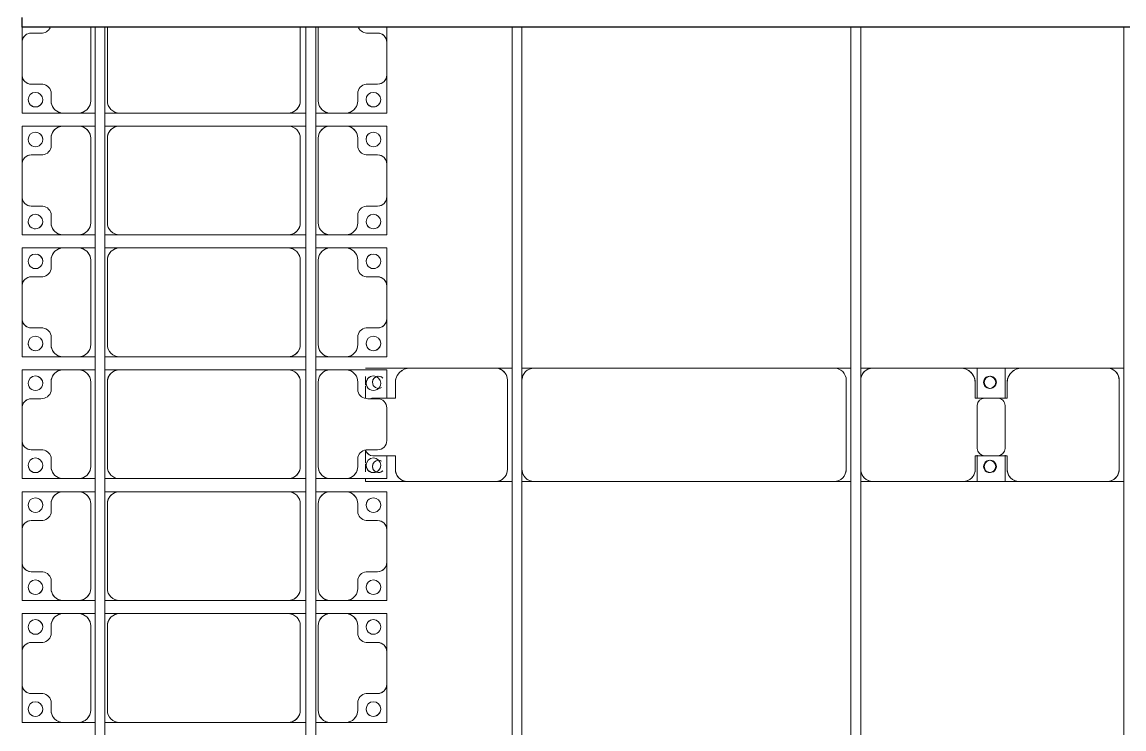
# Model space of a CAD drawing. Header units: millimetres. Extents: x -248177 to 167033, y 156986 to 268923.
# Drawn here: x -241154 to -236632, y 187500 to 190400 of the extents above; entities that cross this region are included whole.
import ezdxf

# ---------------------------------------------------------------- set-up
doc = ezdxf.new("R2010")
doc.units = ezdxf.units.MM
for name, color, linetype, lineweight in [('A-DETL-MBND', 5, 'Continuous', 9), ('A-GENM', 13, 'Continuous', 9), ('S-BEAM', 12, 'Continuous', 9)]:
    doc.layers.add(name, color=color, linetype=linetype, lineweight=lineweight)

# ---------------------------------------------------------------- blocks, each defined once
blk = doc.blocks.new('Dai phaodi lai - DẢI PHAO ĐI LẠI-17681-BỐ TRÍ KHUNG KẾT CẤU BÈ PIN 02')
at = {"layer": 'A-GENM', "color": 7}
for p, q in [((44371.2, 748.4), (44433.1, 748.4)), ((44433.1, 748.4), (44371.2, 748.4)), ((44566.9, 748.4), (44433.1, 748.4)), ((44566.9, 748.4), (44723.2, 748.4)), ((44723.2, 748.4), (44566.9, 748.4)), ((44723.2, 748.4), (44723.2, 579.3)), ((44723.2, 579.3), (44723.2, 748.4)), ((44776.8, 748.4), (44933.1, 748.4)), ((44776.8, 579.3), (44776.8, 748.4)), ((44776.8, 748.4), (44776.8, 579.3)), ((44933.1, 748.4), (44776.8, 748.4)), ((45066.9, 748.4), (44933.1, 748.4)), ((45066.9, 748.4), (45223.2, 748.4)), ((45223.2, 748.4), (45066.9, 748.4)), ((45223.2, 748.4), (45223.2, 579.3)), ((45223.2, 579.3), (45223.2, 748.4)), ((45276.8, 748.4), (45433.1, 748.4)), ((45276.8, 579.3), (45276.8, 748.4)), ((45276.8, 748.4), (45276.8, 579.3)), ((45433.1, 748.4), (45276.8, 748.4)), ((45566.9, 748.4), (45433.1, 748.4)), ((45566.9, 748.4), (45723.2, 748.4)), ((45723.2, 748.4), (45566.9, 748.4)), ((45723.2, 748.4), (45723.2, 579.3)), ((45723.2, 579.3), (45723.2, 748.4)), ((45776.8, 748.4), (45892.9, 748.4)), ((45776.8, 579.3), (45776.8, 748.4)), ((45776.8, 748.4), (45776.8, 579.3)), ((45892.9, 748.4), (45776.8, 748.4)), ((46066.9, 748.4), (45933.1, 748.4)), ((46129.4, 748.4), (46223.2, 748.4)), ((46223.2, 748.4), (46129.4, 748.4)), ((46223.2, 748.4), (46223.2, 579.3)), ((46223.2, 579.3), (46223.2, 748.4)), ((46276.8, 748.4), (46433.1, 748.4)), ((46276.8, 579.3), (46276.8, 748.4)), ((46276.8, 748.4), (46276.8, 579.3)), ((46433.1, 748.4), (46276.8, 748.4)), ((46566.9, 748.4), (46433.1, 748.4)), ((46566.9, 748.4), (46723.2, 748.4)), ((46723.2, 748.4), (46566.9, 748.4)), ((46723.2, 748.4), (46723.2, 579.3)), ((46723.2, 579.3), (46723.2, 748.4)), ((46776.8, 748.4), (46933.1, 748.4)), ((46776.8, 579.3), (46776.8, 748.4)), ((46776.8, 748.4), (46776.8, 579.3)), ((46933.1, 748.4), (46776.8, 748.4)), ((47066.9, 748.4), (46933.1, 748.4)), ((47066.9, 748.4), (47223.2, 748.4)), ((47223.2, 748.4), (47066.9, 748.4)), ((47223.2, 748.4), (47223.2, 579.3)), ((47223.2, 579.3), (47223.2, 748.4)), ((44395.1, 710.4), (44395.1, 670.7)), ((44604.9, 670.7), (44604.9, 710.4)), ((44895.1, 710.4), (44895.1, 670.7)), ((45104.9, 670.7), (45104.9, 710.4)), ((45395.1, 710.4), (45395.1, 670.7)), ((45604.9, 670.7), (45604.9, 710.4)), ((45895.1, 710.4), (45895.1, 670.7)), ((46104.9, 670.7), (46104.9, 710.4)), ((46395.1, 710.4), (46395.1, 670.7)), ((46604.9, 670.7), (46604.9, 710.4)), ((46895.1, 710.4), (46895.1, 670.7)), ((47104.9, 670.7), (47104.9, 710.4)), ((44673.2, 629.3), (44635.7, 629.3)), ((44864.3, 629.3), (44826.8, 629.3)), ((45173.2, 629.3), (45135.7, 629.3)), ((45364.3, 629.3), (45326.8, 629.3)), ((45673.2, 629.3), (45635.7, 629.3)), ((45864.3, 629.3), (45826.8, 629.3)), ((46173.2, 629.3), (46135.7, 629.3)), ((46364.3, 629.3), (46326.8, 629.3)), ((46673.2, 629.3), (46635.7, 629.3)), ((46864.3, 629.3), (46826.8, 629.3)), ((47173.2, 629.3), (47135.7, 629.3)), ((44723.2, 516.7), (44723.2, 579.3)), ((44776.8, 579.3), (44776.8, 516.7)), ((45223.2, 516.7), (45223.2, 579.3)), ((45276.8, 579.3), (45276.8, 516.7)), ((45723.2, 516.7), (45723.2, 579.3)), ((45776.8, 579.3), (45776.8, 516.7)), ((46223.2, 516.7), (46223.2, 579.3)), ((46276.8, 579.3), (46276.8, 516.7)), ((46723.2, 516.7), (46723.2, 579.3)), ((46776.8, 579.3), (46776.8, 516.7)), ((47223.2, 516.7), (47223.2, 579.3)), ((44723.2, 516.7), (44723.2, 456.7)), ((44723.2, 516.7), (44723.2, 456.7)), ((44776.8, 456.7), (44776.8, 516.7)), ((44776.8, 456.7), (44776.8, 516.7)), ((45223.2, 516.7), (45223.2, 456.7)), ((45223.2, 516.7), (45223.2, 456.7)), ((45276.8, 456.7), (45276.8, 516.7)), ((45276.8, 456.7), (45276.8, 516.7)), ((45723.2, 516.7), (45723.2, 456.7)), ((45723.2, 516.7), (45723.2, 456.7)), ((45776.8, 456.7), (45776.8, 516.7)), ((45776.8, 456.7), (45776.8, 516.7)), ((46223.2, 516.7), (46223.2, 456.7)), ((46223.2, 516.7), (46223.2, 456.7)), ((46276.8, 456.7), (46276.8, 516.7)), ((46276.8, 456.7), (46276.8, 516.7)), ((46723.2, 516.7), (46723.2, 456.7)), ((46723.2, 516.7), (46723.2, 456.7)), ((46776.8, 456.7), (46776.8, 516.7)), ((46776.8, 456.7), (46776.8, 516.7)), ((47223.2, 516.7), (47223.2, 456.7)), ((47223.2, 516.7), (47223.2, 456.7)), ((44371.2, 466.7), (44673.2, 466.7)), ((44826.8, 466.7), (45173.2, 466.7)), ((45326.8, 466.7), (45673.2, 466.7)), ((45826.8, 466.7), (46173.2, 466.7)), ((46326.8, 466.7), (46673.2, 466.7)), ((46826.8, 466.7), (47173.2, 466.7)), ((44723.2, 416.7), (44723.2, 343.3)), ((44723.2, 416.7), (44723.2, 343.3)), ((44776.8, 343.3), (44776.8, 416.7)), ((44776.8, 343.3), (44776.8, 416.7)), ((45223.2, 416.7), (45223.2, 343.3)), ((45223.2, 416.7), (45223.2, 343.3)), ((45276.8, 343.3), (45276.8, 416.7)), ((45276.8, 343.3), (45276.8, 416.7)), ((45723.2, 416.7), (45723.2, 343.3)), ((45723.2, 416.7), (45723.2, 343.3)), ((45776.8, 343.3), (45776.8, 416.7)), ((45776.8, 343.3), (45776.8, 416.7)), ((46223.2, 416.7), (46223.2, 343.3)), ((46223.2, 416.7), (46223.2, 343.3)), ((46276.8, 343.3), (46276.8, 416.7)), ((46276.8, 343.3), (46276.8, 416.7)), ((46723.2, 416.7), (46723.2, 343.3)), ((46723.2, 416.7), (46723.2, 343.3)), ((46776.8, 343.3), (46776.8, 416.7)), ((46776.8, 343.3), (46776.8, 416.7)), ((47223.2, 416.7), (47223.2, 343.3)), ((47223.2, 416.7), (47223.2, 343.3)), ((44673.2, 393.3), (44371.2, 393.3)), ((45173.2, 393.3), (44826.8, 393.3)), ((45673.2, 393.3), (45326.8, 393.3)), ((46173.2, 393.3), (45826.8, 393.3)), ((46673.2, 393.3), (46326.8, 393.3)), ((47173.2, 393.3), (46826.8, 393.3)), ((44723.2, -348.3), (44723.2, 343.3)), ((44776.8, 343.3), (44776.8, -348.3)), ((45223.2, -348.3), (45223.2, 343.3)), ((45276.8, 343.3), (45276.8, -348.3)), ((45723.2, -348.3), (45723.2, 343.3)), ((45776.8, 343.3), (45776.8, -348.3)), ((46223.2, -348.3), (46223.2, 343.3)), ((46276.8, 343.3), (46276.8, -348.3)), ((46723.2, -348.3), (46723.2, 343.3)), ((46776.8, 343.3), (46776.8, -348.3)), ((47223.2, -348.3), (47223.2, 343.3)), ((44723.2, -348.3), (44723.2, -408.3)), ((44723.2, -348.3), (44723.2, -408.3)), ((44776.8, -408.3), (44776.8, -348.3)), ((44776.8, -408.3), (44776.8, -348.3)), ((45223.2, -348.3), (45223.2, -408.3)), ((45223.2, -348.3), (45223.2, -408.3)), ((45276.8, -408.3), (45276.8, -348.3)), ((45276.8, -408.3), (45276.8, -348.3)), ((45723.2, -348.3), (45723.2, -408.3)), ((45723.2, -348.3), (45723.2, -408.3)), ((45776.8, -408.3), (45776.8, -348.3)), ((45776.8, -408.3), (45776.8, -348.3)), ((46223.2, -348.3), (46223.2, -408.3)), ((46223.2, -348.3), (46223.2, -408.3)), ((46276.8, -408.3), (46276.8, -348.3)), ((46276.8, -408.3), (46276.8, -348.3)), ((46723.2, -348.3), (46723.2, -408.3)), ((46723.2, -348.3), (46723.2, -408.3)), ((46776.8, -408.3), (46776.8, -348.3)), ((46776.8, -408.3), (46776.8, -348.3)), ((47223.2, -348.3), (47223.2, -408.3)), ((47223.2, -348.3), (47223.2, -408.3)), ((44371.2, -398.3), (44673.2, -398.3)), ((44826.8, -398.3), (45173.2, -398.3)), ((45326.8, -398.3), (45673.2, -398.3)), ((45826.8, -398.3), (46173.2, -398.3)), ((46326.8, -398.3), (46673.2, -398.3)), ((46826.8, -398.3), (47173.2, -398.3)), ((44723.2, -448.3), (44723.2, -516.7)), ((44723.2, -448.3), (44723.2, -516.7)), ((44776.8, -516.7), (44776.8, -448.3)), ((44776.8, -516.7), (44776.8, -448.3)), ((45223.2, -448.3), (45223.2, -516.7)), ((45223.2, -448.3), (45223.2, -516.7)), ((45276.8, -516.7), (45276.8, -448.3)), ((45276.8, -516.7), (45276.8, -448.3)), ((45723.2, -448.3), (45723.2, -516.7)), ((45723.2, -448.3), (45723.2, -516.7)), ((45776.8, -516.7), (45776.8, -448.3)), ((45776.8, -516.7), (45776.8, -448.3)), ((46223.2, -448.3), (46223.2, -516.7)), ((46223.2, -448.3), (46223.2, -516.7)), ((46276.8, -516.7), (46276.8, -448.3)), ((46276.8, -516.7), (46276.8, -448.3)), ((46723.2, -448.3), (46723.2, -516.7)), ((46723.2, -448.3), (46723.2, -516.7)), ((46776.8, -516.7), (46776.8, -448.3)), ((46776.8, -516.7), (46776.8, -448.3)), ((47223.2, -448.3), (47223.2, -516.7)), ((47223.2, -448.3), (47223.2, -516.7)), ((44673.2, -466.7), (44371.2, -466.7)), ((45173.2, -466.7), (44826.8, -466.7)), ((45673.2, -466.7), (45326.8, -466.7)), ((46173.2, -466.7), (45826.8, -466.7)), ((46673.2, -466.7), (46326.8, -466.7)), ((47173.2, -466.7), (46826.8, -466.7)), ((44723.2, -579.3), (44723.2, -516.7)), ((44776.8, -516.7), (44776.8, -579.3)), ((45223.2, -579.3), (45223.2, -516.7)), ((45276.8, -516.7), (45276.8, -579.3)), ((45723.2, -579.3), (45723.2, -516.7)), ((45776.8, -516.7), (45776.8, -579.3)), ((46223.2, -579.3), (46223.2, -516.7)), ((46276.8, -516.7), (46276.8, -579.3)), ((46723.2, -579.3), (46723.2, -516.7)), ((46776.8, -516.7), (46776.8, -579.3)), ((47223.2, -579.3), (47223.2, -516.7)), ((44723.2, -579.3), (44723.2, -748.4)), ((44723.2, -748.4), (44723.2, -579.3)), ((44776.8, -748.4), (44776.8, -579.3)), ((44776.8, -579.3), (44776.8, -748.4)), ((45223.2, -579.3), (45223.2, -748.4)), ((45223.2, -748.4), (45223.2, -579.3)), ((45276.8, -748.4), (45276.8, -579.3)), ((45276.8, -579.3), (45276.8, -748.4)), ((45723.2, -579.3), (45723.2, -748.4)), ((45723.2, -748.4), (45723.2, -579.3)), ((45776.8, -748.4), (45776.8, -579.3)), ((45776.8, -579.3), (45776.8, -748.4)), ((46223.2, -579.3), (46223.2, -748.4)), ((46223.2, -748.4), (46223.2, -579.3)), ((46276.8, -748.4), (46276.8, -579.3)), ((46276.8, -579.3), (46276.8, -748.4)), ((46723.2, -579.3), (46723.2, -748.4)), ((46723.2, -748.4), (46723.2, -579.3)), ((46776.8, -748.4), (46776.8, -579.3)), ((46776.8, -579.3), (46776.8, -748.4)), ((47223.2, -579.3), (47223.2, -748.4)), ((47223.2, -748.4), (47223.2, -579.3)), ((44635.7, -629.3), (44673.2, -629.3)), ((44826.8, -629.3), (44864.3, -629.3)), ((45135.7, -629.3), (45173.2, -629.3)), ((45326.8, -629.3), (45364.3, -629.3)), ((45635.7, -629.3), (45673.2, -629.3)), ((45826.8, -629.3), (45864.3, -629.3)), ((46135.7, -629.3), (46173.2, -629.3)), ((46326.8, -629.3), (46364.3, -629.3)), ((46635.7, -629.3), (46673.2, -629.3)), ((46826.8, -629.3), (46864.3, -629.3)), ((47135.7, -629.3), (47173.2, -629.3)), ((44395.1, -670.7), (44395.1, -710.4)), ((44604.9, -710.4), (44604.9, -670.7)), ((44895.1, -670.7), (44895.1, -710.4)), ((45104.9, -710.4), (45104.9, -670.7)), ((45395.1, -670.7), (45395.1, -710.4)), ((45604.9, -710.4), (45604.9, -670.7)), ((45895.1, -670.7), (45895.1, -710.4)), ((46104.9, -710.4), (46104.9, -670.7)), ((46395.1, -670.7), (46395.1, -710.4)), ((46604.9, -710.4), (46604.9, -670.7)), ((46895.1, -670.7), (46895.1, -710.4)), ((47104.9, -710.4), (47104.9, -670.7)), ((44433.1, -748.4), (44371.2, -748.4)), ((44371.2, -748.4), (44433.1, -748.4)), ((44433.1, -748.4), (44566.9, -748.4)), ((44723.2, -748.4), (44566.9, -748.4)), ((44566.9, -748.4), (44723.2, -748.4)), ((44933.1, -748.4), (44776.8, -748.4)), ((44776.8, -748.4), (44933.1, -748.4)), ((44933.1, -748.4), (45066.9, -748.4)), ((45223.2, -748.4), (45066.9, -748.4)), ((45066.9, -748.4), (45223.2, -748.4)), ((45433.1, -748.4), (45276.8, -748.4)), ((45276.8, -748.4), (45433.1, -748.4)), ((45433.1, -748.4), (45566.9, -748.4)), ((45723.2, -748.4), (45566.9, -748.4)), ((45566.9, -748.4), (45723.2, -748.4)), ((45933.1, -748.4), (45776.8, -748.4)), ((45776.8, -748.4), (45933.1, -748.4)), ((45933.1, -748.4), (46066.9, -748.4)), ((46223.2, -748.4), (46066.9, -748.4)), ((46066.9, -748.4), (46223.2, -748.4)), ((46433.1, -748.4), (46276.8, -748.4)), ((46276.8, -748.4), (46433.1, -748.4)), ((46433.1, -748.4), (46566.9, -748.4)), ((46723.2, -748.4), (46566.9, -748.4)), ((46566.9, -748.4), (46723.2, -748.4)), ((46933.1, -748.4), (46776.8, -748.4)), ((46776.8, -748.4), (46933.1, -748.4)), ((46933.1, -748.4), (47066.9, -748.4)), ((47223.2, -748.4), (47066.9, -748.4)), ((47066.9, -748.4), (47223.2, -748.4))]:
    blk.add_line(p, q, dxfattribs=at)
for centre, radius, start, end in [((44433.1, 710.4), 38, 90, 180), ((44433.1, 710.4), 38, 90, 180), ((44433.1, 710.4), 38, 120, 180), ((44433.1, 710.4), 38, 120, 180), ((44433.1, 710.4), 38, 90, 105), ((44433.1, 710.4), 38, 90, 105), ((44566.9, 710.4), 38, 0, 90), ((44566.9, 710.4), 38, 75, 90), ((44566.9, 710.4), 38, 0, 90), ((44566.9, 710.4), 38, 75, 90), ((44566.9, 710.4), 38, 0, 60), ((44566.9, 710.4), 38, 0, 60), ((44933.1, 710.4), 38, 90, 180), ((44933.1, 710.4), 38, 90, 180), ((44933.1, 710.4), 38, 120, 180), ((44933.1, 710.4), 38, 120, 180), ((44933.1, 710.4), 38, 90, 105), ((44933.1, 710.4), 38, 90, 105), ((45066.9, 710.4), 38, 360, 90), ((45066.9, 710.4), 38, 75, 90), ((45066.9, 710.4), 38, 360, 90), ((45066.9, 710.4), 38, 75, 90), ((45066.9, 710.4), 38, 360, 60), ((45066.9, 710.4), 38, 360, 60), ((45433.1, 710.4), 38, 90, 180), ((45433.1, 710.4), 38, 90, 180), ((45433.1, 710.4), 38, 120, 180), ((45433.1, 710.4), 38, 120, 180), ((45433.1, 710.4), 38, 90, 105), ((45433.1, 710.4), 38, 90, 105), ((45566.9, 710.4), 38, 0, 90), ((45566.9, 710.4), 38, 75, 90), ((45566.9, 710.4), 38, 0, 90), ((45566.9, 710.4), 38, 75, 90), ((45566.9, 710.4), 38, 0, 60), ((45566.9, 710.4), 38, 0, 60), ((45933.1, 710.4), 38, 90, 180), ((46066.9, 710.4), 38, 0, 90), ((46433.1, 710.4), 38, 90, 180), ((46433.1, 710.4), 38, 90, 180), ((46433.1, 710.4), 38, 120, 180), ((46433.1, 710.4), 38, 120, 180), ((46433.1, 710.4), 38, 90, 105), ((46433.1, 710.4), 38, 90, 105), ((46566.9, 710.4), 38, 0, 90), ((46566.9, 710.4), 38, 75, 90), ((46566.9, 710.4), 38, 0, 90), ((46566.9, 710.4), 38, 75, 90), ((46566.9, 710.4), 38, 0, 60), ((46566.9, 710.4), 38, 0, 60), ((46933.1, 710.4), 38, 90, 180), ((46933.1, 710.4), 38, 90, 180), ((46933.1, 710.4), 38, 120, 180), ((46933.1, 710.4), 38, 120, 180), ((46933.1, 710.4), 38, 90, 105), ((46933.1, 710.4), 38, 90, 105), ((47066.9, 710.4), 38, 0, 90), ((47066.9, 710.4), 38, 75, 90), ((47066.9, 710.4), 38, 0, 90), ((47066.9, 710.4), 38, 75, 90), ((47066.9, 710.4), 38, 0, 60), ((47066.9, 710.4), 38, 0, 60), ((44668.4, 693.3), 30, 90, 270), ((44668.4, 693.3), 30, 90, 270), ((44668.4, 693.3), 30, 270, 90), ((44668.4, 693.3), 30, 0, 90), ((44668.4, 693.3), 30, 270, 345), ((44831.6, 693.3), 30, 90, 270), ((44831.6, 693.3), 30, 90, 180), ((44831.6, 693.3), 30, 195, 270), ((44831.6, 693.3), 30, 270, 90), ((44831.6, 693.3), 30, 270, 90), ((45168.4, 693.3), 30, 90, 270), ((45168.4, 693.3), 30, 90, 270), ((45168.4, 693.3), 30, 270, 90), ((45168.4, 693.3), 30, 0, 90), ((45168.4, 693.3), 30, 270, 345), ((45331.6, 693.3), 30, 90, 270), ((45331.6, 693.3), 30, 90, 180), ((45331.6, 693.3), 30, 195, 270), ((45331.6, 693.3), 30, 270, 90), ((45331.6, 693.3), 30, 270, 90), ((45668.4, 693.3), 30, 90, 270), ((45668.4, 693.3), 30, 90, 270), ((45668.4, 693.3), 30, 270, 90), ((45668.4, 693.3), 30, 0, 90), ((45668.4, 693.3), 30, 270, 345), ((45831.6, 693.3), 30, 90, 270), ((45831.6, 693.3), 30, 90, 180), ((45831.6, 693.3), 30, 195, 270), ((45831.6, 693.3), 30, 270, 90), ((45831.6, 693.3), 30, 270, 90), ((46168.4, 693.3), 30, 90, 270), ((46168.4, 693.3), 30, 90, 270), ((46168.4, 693.3), 30, 270, 90), ((46168.4, 693.3), 30, 0, 90), ((46168.4, 693.3), 30, 270, 345), ((46331.6, 693.3), 30, 90, 270), ((46331.6, 693.3), 30, 90, 180), ((46331.6, 693.3), 30, 195, 270), ((46331.6, 693.3), 30, 270, 90), ((46331.6, 693.3), 30, 270, 90), ((46668.4, 693.3), 30, 90, 270), ((46668.4, 693.3), 30, 90, 270), ((46668.4, 693.3), 30, 270, 90), ((46668.4, 693.3), 30, 0, 90), ((46668.4, 693.3), 30, 270, 345), ((46831.6, 693.3), 30, 90, 270), ((46831.6, 693.3), 30, 90, 180), ((46831.6, 693.3), 30, 195, 270), ((46831.6, 693.3), 30, 270, 90), ((46831.6, 693.3), 30, 270, 90), ((47168.4, 693.3), 30, 90, 270), ((47168.4, 693.3), 30, 90, 270), ((47168.4, 693.3), 30, 270, 90), ((47168.4, 693.3), 30, 0, 90), ((47168.4, 693.3), 30, 270, 345), ((44355.2, 668.2), 40, 296.5751, 3.5081), ((44644.8, 668.2), 40, 176.4919, 256.8115), ((44855.2, 668.2), 40, 283.1885, 3.5081), ((45144.8, 668.2), 40, 176.4919, 256.8115), ((45355.2, 668.2), 40, 283.1885, 3.5081), ((45644.8, 668.2), 40, 176.4919, 256.8115), ((45855.2, 668.2), 40, 283.1885, 3.5081), ((46144.8, 668.2), 40, 176.4919, 256.8115), ((46355.2, 668.2), 40, 283.1885, 3.5081), ((46644.8, 668.2), 40, 176.4919, 256.8115), ((46855.2, 668.2), 40, 283.1885, 3.5081), ((47144.8, 668.2), 40, 176.4919, 256.8115), ((44673.2, 579.3), 50, 0, 90), ((44673.2, 579.3), 50, 15, 90), ((44826.8, 579.3), 50, 90, 180), ((44826.8, 579.3), 50, 90, 165), ((45173.2, 579.3), 50, 0, 90), ((45173.2, 579.3), 50, 15, 90), ((45326.8, 579.3), 50, 90, 180), ((45326.8, 579.3), 50, 90, 165), ((45673.2, 579.3), 50, 0, 90), ((45673.2, 579.3), 50, 15, 90), ((45826.8, 579.3), 50, 90, 180), ((45826.8, 579.3), 50, 90, 165), ((46173.2, 579.3), 50, 0, 90), ((46173.2, 579.3), 50, 15, 90), ((46326.8, 579.3), 50, 90, 180), ((46326.8, 579.3), 50, 90, 165), ((46673.2, 579.3), 50, 0, 90), ((46673.2, 579.3), 50, 15, 90), ((46826.8, 579.3), 50, 90, 180), ((46826.8, 579.3), 50, 90, 165), ((47173.2, 579.3), 50, 360, 90), ((47173.2, 579.3), 50, 15, 90), ((44673.2, 516.7), 50, 270, 360), ((44673.2, 516.7), 50, 270, 345), ((44826.8, 516.7), 50, 180, 270), ((44826.8, 516.7), 50, 195, 270), ((45173.2, 516.7), 50, 270, 0), ((45173.2, 516.7), 50, 270, 345), ((45326.8, 516.7), 50, 180, 270), ((45326.8, 516.7), 50, 195, 270), ((45673.2, 516.7), 50, 270, 360), ((45673.2, 516.7), 50, 270, 345), ((45826.8, 516.7), 50, 180, 270), ((45826.8, 516.7), 50, 195, 270), ((46173.2, 516.7), 50, 270, 360), ((46173.2, 516.7), 50, 270, 345), ((46326.8, 516.7), 50, 180, 270), ((46326.8, 516.7), 50, 195, 270), ((46673.2, 516.7), 50, 270, 0), ((46673.2, 516.7), 50, 270, 345), ((46826.8, 516.7), 50, 180, 270), ((46826.8, 516.7), 50, 195, 270), ((47173.2, 516.7), 50, 270, 360), ((47173.2, 516.7), 50, 270, 345), ((44673.2, 343.3), 50, 360, 90), ((44673.2, 343.3), 50, 360, 75), ((44826.8, 343.3), 50, 90, 180), ((44826.8, 343.3), 50, 150, 180), ((44826.8, 343.3), 50, 105, 135), ((45173.2, 343.3), 50, 360, 90), ((45173.2, 343.3), 50, 360, 75), ((45326.8, 343.3), 50, 90, 180), ((45326.8, 343.3), 50, 150, 180), ((45326.8, 343.3), 50, 105, 135), ((45673.2, 343.3), 50, 360, 90), ((45673.2, 343.3), 50, 360, 75), ((45826.8, 343.3), 50, 90, 180), ((45826.8, 343.3), 50, 150, 180), ((45826.8, 343.3), 50, 105, 135), ((46173.2, 343.3), 50, 360, 90), ((46173.2, 343.3), 50, 360, 75), ((46326.8, 343.3), 50, 90, 180), ((46326.8, 343.3), 50, 150, 180), ((46326.8, 343.3), 50, 105, 135), ((46673.2, 343.3), 50, 360, 90), ((46673.2, 343.3), 50, 360, 75), ((46826.8, 343.3), 50, 90, 180), ((46826.8, 343.3), 50, 150, 180), ((46826.8, 343.3), 50, 105, 135), ((47173.2, 343.3), 50, 360, 90), ((47173.2, 343.3), 50, 360, 75), ((44673.2, -348.3), 50, 270, 360), ((44673.2, -348.3), 50, 270, 360), ((44826.8, -348.3), 50, 180, 270), ((44826.8, -348.3), 50, 195, 270), ((45173.2, -348.3), 50, 270, 360), ((45173.2, -348.3), 50, 270, 360), ((45326.8, -348.3), 50, 180, 270), ((45326.8, -348.3), 50, 195, 270), ((45673.2, -348.3), 50, 270, 0), ((45673.2, -348.3), 50, 270, 0), ((45826.8, -348.3), 50, 180, 270), ((45826.8, -348.3), 50, 195, 270), ((46173.2, -348.3), 50, 270, 360), ((46173.2, -348.3), 50, 270, 360), ((46326.8, -348.3), 50, 180, 270), ((46326.8, -348.3), 50, 195, 270), ((46673.2, -348.3), 50, 270, 360), ((46673.2, -348.3), 50, 270, 360), ((46826.8, -348.3), 50, 180, 270), ((46826.8, -348.3), 50, 195, 270), ((47173.2, -348.3), 50, 270, 360), ((47173.2, -348.3), 50, 270, 360), ((44673.2, -516.7), 50, 360, 90), ((44673.2, -516.7), 50, 15, 90), ((44826.8, -516.7), 50, 90, 180), ((44826.8, -516.7), 50, 90, 165), ((45173.2, -516.7), 50, 360, 90), ((45173.2, -516.7), 50, 15, 90), ((45326.8, -516.7), 50, 90, 180), ((45326.8, -516.7), 50, 90, 165), ((45673.2, -516.7), 50, 0, 90), ((45673.2, -516.7), 50, 15, 90), ((45826.8, -516.7), 50, 90, 180), ((45826.8, -516.7), 50, 90, 165), ((46173.2, -516.7), 50, 360, 90), ((46173.2, -516.7), 50, 15, 90), ((46326.8, -516.7), 50, 90, 180), ((46326.8, -516.7), 50, 90, 165), ((46673.2, -516.7), 50, 360, 90), ((46673.2, -516.7), 50, 15, 90), ((46826.8, -516.7), 50, 90, 180), ((46826.8, -516.7), 50, 90, 165), ((47173.2, -516.7), 50, 360, 90), ((47173.2, -516.7), 50, 15, 90), ((44673.2, -579.3), 50, 270, 360), ((44826.8, -579.3), 50, 180, 270), ((45173.2, -579.3), 50, 270, 360), ((45326.8, -579.3), 50, 180, 270), ((45673.2, -579.3), 50, 270, 360), ((45826.8, -579.3), 50, 180, 270), ((46173.2, -579.3), 50, 270, 360), ((46326.8, -579.3), 50, 180, 270), ((46673.2, -579.3), 50, 270, 360), ((46826.8, -579.3), 50, 180, 270), ((47173.2, -579.3), 50, 270, 360), ((44355.2, -668.2), 40, 356.4919, 63.4249), ((44644.8, -668.2), 40, 103.1885, 183.5081), ((44673.2, -579.3), 50, 270, 345), ((44826.8, -579.3), 50, 195, 270), ((44855.2, -668.2), 40, 356.4919, 76.8115), ((45144.8, -668.2), 40, 103.1885, 183.5081), ((45173.2, -579.3), 50, 270, 345), ((45326.8, -579.3), 50, 195, 270), ((45355.2, -668.2), 40, 356.4919, 76.8115), ((45644.8, -668.2), 40, 103.1885, 183.5081), ((45673.2, -579.3), 50, 270, 345), ((45826.8, -579.3), 50, 195, 270), ((45855.2, -668.2), 40, 356.4919, 76.8115), ((46144.8, -668.2), 40, 103.1885, 183.5081), ((46173.2, -579.3), 50, 270, 345), ((46326.8, -579.3), 50, 195, 270), ((46355.2, -668.2), 40, 356.4919, 76.8115), ((46644.8, -668.2), 40, 103.1885, 183.5081), ((46673.2, -579.3), 50, 270, 345), ((46826.8, -579.3), 50, 195, 270), ((46855.2, -668.2), 40, 356.4919, 76.8115), ((47144.8, -668.2), 40, 103.1885, 183.5081), ((47173.2, -579.3), 50, 270, 345), ((44668.4, -693.3), 30, 90, 270), ((44668.4, -693.3), 30, 90, 270), ((44668.4, -693.3), 30, 270, 90), ((44668.4, -693.3), 30, 15, 90), ((44831.6, -693.3), 30, 90, 270), ((44831.6, -693.3), 30, 90, 165), ((44831.6, -693.3), 30, 270, 90), ((44831.6, -693.3), 30, 270, 90), ((45168.4, -693.3), 30, 90, 270), ((45168.4, -693.3), 30, 90, 270), ((45168.4, -693.3), 30, 270, 90), ((45168.4, -693.3), 30, 15, 90), ((45331.6, -693.3), 30, 90, 270), ((45331.6, -693.3), 30, 90, 165), ((45331.6, -693.3), 30, 270, 90), ((45331.6, -693.3), 30, 270, 90), ((45668.4, -693.3), 30, 90, 270), ((45668.4, -693.3), 30, 90, 270), ((45668.4, -693.3), 30, 270, 90), ((45668.4, -693.3), 30, 15, 90), ((45831.6, -693.3), 30, 90, 270), ((45831.6, -693.3), 30, 90, 165), ((45831.6, -693.3), 30, 270, 90), ((45831.6, -693.3), 30, 270, 90), ((46168.4, -693.3), 30, 90, 270), ((46168.4, -693.3), 30, 90, 270), ((46168.4, -693.3), 30, 270, 90), ((46168.4, -693.3), 30, 15, 90), ((46331.6, -693.3), 30, 90, 270), ((46331.6, -693.3), 30, 90, 165), ((46331.6, -693.3), 30, 270, 90), ((46331.6, -693.3), 30, 270, 90), ((46668.4, -693.3), 30, 90, 270), ((46668.4, -693.3), 30, 90, 270), ((46668.4, -693.3), 30, 270, 90), ((46668.4, -693.3), 30, 15, 90), ((46831.6, -693.3), 30, 90, 270), ((46831.6, -693.3), 30, 90, 165), ((46831.6, -693.3), 30, 270, 90), ((46831.6, -693.3), 30, 270, 90), ((47168.4, -693.3), 30, 90, 270), ((47168.4, -693.3), 30, 90, 270), ((47168.4, -693.3), 30, 270, 90), ((47168.4, -693.3), 30, 15, 90), ((44433.1, -710.4), 38, 180, 270), ((44433.1, -710.4), 38, 180, 240), ((44433.1, -710.4), 38, 180, 270), ((44433.1, -710.4), 38, 180, 240), ((44566.9, -710.4), 38, 270, 0), ((44566.9, -710.4), 38, 270, 0), ((44566.9, -710.4), 38, 300, 0), ((44566.9, -710.4), 38, 300, 0), ((44668.4, -693.3), 30, 270, 360), ((44831.6, -693.3), 30, 180, 270), ((44933.1, -710.4), 38, 180, 270), ((44933.1, -710.4), 38, 180, 240), ((44933.1, -710.4), 38, 180, 270), ((44933.1, -710.4), 38, 180, 240), ((45066.9, -710.4), 38, 270, 0), ((45066.9, -710.4), 38, 270, 0), ((45066.9, -710.4), 38, 300, 0), ((45066.9, -710.4), 38, 300, 0), ((45168.4, -693.3), 30, 270, 0), ((45331.6, -693.3), 30, 180, 270), ((45433.1, -710.4), 38, 180, 270), ((45433.1, -710.4), 38, 180, 240), ((45433.1, -710.4), 38, 180, 270), ((45433.1, -710.4), 38, 180, 240), ((45566.9, -710.4), 38, 270, 0), ((45566.9, -710.4), 38, 270, 0), ((45566.9, -710.4), 38, 300, 0), ((45566.9, -710.4), 38, 300, 0), ((45668.4, -693.3), 30, 270, 0), ((45831.6, -693.3), 30, 180, 270), ((45933.1, -710.4), 38, 180, 270), ((45933.1, -710.4), 38, 180, 240), ((45933.1, -710.4), 38, 180, 270), ((45933.1, -710.4), 38, 180, 240), ((46066.9, -710.4), 38, 270, 0), ((46066.9, -710.4), 38, 270, 0), ((46066.9, -710.4), 38, 300, 0), ((46066.9, -710.4), 38, 300, 0), ((46168.4, -693.3), 30, 270, 360), ((46331.6, -693.3), 30, 180, 270), ((46433.1, -710.4), 38, 180, 270), ((46433.1, -710.4), 38, 180, 240), ((46433.1, -710.4), 38, 180, 270), ((46433.1, -710.4), 38, 180, 240), ((46566.9, -710.4), 38, 270, 360), ((46566.9, -710.4), 38, 270, 360), ((46566.9, -710.4), 38, 300, 360), ((46566.9, -710.4), 38, 300, 360), ((46668.4, -693.3), 30, 270, 360), ((46831.6, -693.3), 30, 180, 270), ((46933.1, -710.4), 38, 180, 270), ((46933.1, -710.4), 38, 180, 240), ((46933.1, -710.4), 38, 180, 270), ((46933.1, -710.4), 38, 180, 240), ((47066.9, -710.4), 38, 270, 360), ((47066.9, -710.4), 38, 270, 360), ((47066.9, -710.4), 38, 300, 360), ((47066.9, -710.4), 38, 300, 360), ((47168.4, -693.3), 30, 270, 360), ((44433.1, -710.4), 38, 255, 270), ((44433.1, -710.4), 38, 255, 270), ((44566.9, -710.4), 38, 270, 285), ((44566.9, -710.4), 38, 270, 285), ((44933.1, -710.4), 38, 255, 270), ((44933.1, -710.4), 38, 255, 270), ((45066.9, -710.4), 38, 270, 285), ((45066.9, -710.4), 38, 270, 285), ((45433.1, -710.4), 38, 255, 270), ((45433.1, -710.4), 38, 255, 270), ((45566.9, -710.4), 38, 270, 285), ((45566.9, -710.4), 38, 270, 285), ((45933.1, -710.4), 38, 255, 270), ((45933.1, -710.4), 38, 255, 270), ((46066.9, -710.4), 38, 270, 285), ((46066.9, -710.4), 38, 270, 285), ((46433.1, -710.4), 38, 255, 270), ((46433.1, -710.4), 38, 255, 270), ((46566.9, -710.4), 38, 270, 285), ((46566.9, -710.4), 38, 270, 285), ((46933.1, -710.4), 38, 255, 270), ((46933.1, -710.4), 38, 255, 270), ((47066.9, -710.4), 38, 270, 285), ((47066.9, -710.4), 38, 270, 285)]:
    blk.add_arc(centre, radius, start, end, dxfattribs=at)
blk = doc.blocks.new('Dai phao do pin - DẢI PHAO ĐỠ PIN-V14-BỐ TRÍ KHUNG KẾT CẤU BÈ PIN 02')
at = {"layer": 'A-DETL-MBND', "color": 8}
for p, q in [((-1312.2, 241.6), (-1129.7, 241.6)), ((-1129.7, 241.6), (-1312.2, 241.6)), ((-779.7, 241.6), (-1129.7, 241.6)), ((-779.7, 241.6), (-710.3, 241.6)), ((-779.7, 241.6), (-710.3, 241.6)), ((-670.3, 241.6), (-620.3, 241.6)), ((-670.3, 241.6), (-620.3, 241.6)), ((610.3, 241.6), (-620.3, 241.6)), ((610.3, 241.6), (679.7, 241.6)), ((610.3, 241.6), (679.7, 241.6)), ((719.7, 241.6), (769.7, 241.6)), ((719.7, 241.6), (769.7, 241.6)), ((1129.7, 241.6), (769.7, 241.6)), ((1129.7, 241.6), (1312.2, 241.6)), ((1312.2, 241.6), (1129.7, 241.6)), ((1197.8, 241.6), (1380.3, 241.6)), ((1197.8, 116.2), (1197.8, 241.6)), ((1380.3, 241.6), (1197.8, 241.6)), ((1312.2, 241.6), (1312.2, 116.2)), ((1730.3, 241.6), (1380.3, 241.6)), ((1730.3, 241.6), (1799.7, 241.6)), ((1730.3, 241.6), (1799.7, 241.6)), ((-1312.2, 173), (-1312.2, 206.7)), ((-1312.2, 206.7), (-1312.2, 173)), ((-1189.7, 181.6), (-1189.7, 118.2)), ((-729.7, -173.4), (-729.7, 191.6)), ((660.3, -173.4), (660.3, 191.6)), ((1189.7, 118.2), (1189.7, 181.6)), ((1320.3, 181.6), (1320.3, 118.2)), ((1780.3, -173.4), (1780.3, 191.6)), ((-1312.2, 116.7), (-1312.2, 169.4)), ((-1312.2, 169.4), (-1312.2, 116.7)), ((-1189.7, 118.2), (-1282.2, 118.2)), ((1282.2, 118.2), (1189.7, 118.2)), ((1320.3, 118.2), (1227.8, 118.2)), ((1197.8, 88.2), (1197.8, -88.2)), ((1312.2, -88.2), (1312.2, 88.2)), ((-1312.2, -147.1), (-1312.2, -94.4)), ((-1312.2, -94.4), (-1312.2, -147.1)), ((-1282.2, -118.2), (-1189.7, -118.2)), ((-1189.7, -118.2), (-1189.7, -173.4)), ((1189.7, -173.4), (1189.7, -118.2)), ((1189.7, -118.2), (1282.2, -118.2)), ((1197.8, -223.4), (1197.8, -116.2)), ((1227.8, -118.2), (1320.3, -118.2)), ((1312.2, -116.2), (1312.2, -223.4)), ((1320.3, -118.2), (1320.3, -173.4)), ((-1312.2, -184.4), (-1312.2, -150.7)), ((-1312.2, -150.7), (-1312.2, -184.4)), ((-1312.2, -223.4), (-1312.2, -211.1)), ((-1312.2, -211.1), (-1312.2, -223.4)), ((-1139.7, -223.4), (-1312.2, -223.4)), ((-1312.2, -223.4), (-1139.7, -223.4)), ((-1139.7, -223.4), (-779.7, -223.4)), ((-710.3, -223.4), (-779.7, -223.4)), ((-710.3, -223.4), (-779.7, -223.4)), ((-620.3, -223.4), (-670.3, -223.4)), ((-620.3, -223.4), (-670.3, -223.4)), ((-620.3, -223.4), (610.3, -223.4)), ((679.7, -223.4), (610.3, -223.4)), ((679.7, -223.4), (610.3, -223.4)), ((769.7, -223.4), (719.7, -223.4)), ((769.7, -223.4), (719.7, -223.4)), ((769.7, -223.4), (1139.7, -223.4)), ((1312.2, -223.4), (1139.7, -223.4)), ((1139.7, -223.4), (1312.2, -223.4)), ((1370.3, -223.4), (1197.8, -223.4)), ((1197.8, -223.4), (1370.3, -223.4)), ((1370.3, -223.4), (1730.3, -223.4)), ((1799.7, -223.4), (1730.3, -223.4)), ((1799.7, -223.4), (1730.3, -223.4))]:
    blk.add_line(p, q, dxfattribs=at)
for centre, radius, start, end in [((-1129.7, 181.6), 60, 90, 180), ((-1129.7, 181.6), 60, 120, 180), ((-779.7, 191.6), 50, 360, 90), ((-779.7, 191.6), 50, 360, 75), ((-620.3, 191.6), 50, 90, 180), ((-620.3, 191.6), 50, 105, 135), ((610.3, 191.6), 50, 360, 90), ((610.3, 191.6), 50, 60, 90), ((769.7, 191.6), 50, 90, 180), ((769.7, 191.6), 50, 105, 180), ((1129.7, 181.6), 60, 360, 90), ((1129.7, 181.6), 60, 360, 60), ((1380.3, 181.6), 60, 90, 180), ((1380.3, 181.6), 60, 120, 180), ((1730.3, 191.6), 50, 360, 90), ((1730.3, 191.6), 50, 360, 75), ((-1258.6, 183.2), 25, 45, 180), ((-1258.6, 183.2), 25, 90, 180), ((-1258.6, 183.2), 25, 180, 300), ((-1258.6, 183.2), 25, 180, 300), ((-1258.6, 183.2), 25, 45, 75), ((-620.3, 191.6), 50, 150, 180), ((610.3, 191.6), 50, 15, 30), ((1248.6, 183.2), 25, 360, 180), ((1248.6, 183.2), 25, 180, 0), ((1248.6, 183.2), 25, 360, 165), ((1251.4, 183.2), 25, 0, 180), ((1251.4, 183.2), 25, 90, 180), ((1251.4, 183.2), 25, 180, 360), ((1251.4, 183.2), 25, 180, 300), ((1248.6, 183.2), 25, 210, 360), ((1251.4, 183.2), 25, 15, 75), ((1251.4, 183.2), 25, 330, 345), ((-1282.2, 88.2), 30, 90, 105), ((1227.8, 88.2), 30, 90, 180), ((1282.2, 88.2), 30, 360, 90), ((1227.8, -88.2), 30, 180, 270), ((1282.2, -88.2), 30, 270, 360), ((-1282.2, -88.2), 30, 195, 270), ((-1282.2, -88.2), 30, 195, 210), ((-1282.2, -88.2), 30, 195, 255), ((-1282.2, -88.2), 30, 195, 210), ((-1282.2, -88.2), 30, 225, 255), ((-1282.2, -88.2), 30, 225, 255), ((-1258.6, -161.8), 25, 60, 180), ((-1258.6, -161.8), 25, 90, 180), ((-1258.6, -161.8), 25, 180, 315), ((-1258.6, -161.8), 25, 180, 270), ((-1258.6, -161.8), 25, 60, 75), ((-1258.6, -161.8), 25, 285, 315), ((-1139.7, -173.4), 50, 180, 270), ((-1139.7, -173.4), 50, 180, 255), ((-779.7, -173.4), 50, 270, 360), ((-779.7, -173.4), 50, 285, 360), ((-620.3, -173.4), 50, 180, 270), ((-620.3, -173.4), 50, 180, 210), ((610.3, -173.4), 50, 270, 360), ((610.3, -173.4), 50, 330, 360), ((769.7, -173.4), 50, 180, 270), ((769.7, -173.4), 50, 180, 255), ((1139.7, -173.4), 50, 270, 360), ((1139.7, -173.4), 50, 285, 360), ((1248.6, -161.8), 25, 0, 180), ((1248.6, -161.8), 25, 180, 0), ((1248.6, -161.8), 25, 105, 165), ((1248.6, -161.8), 25, 195, 360), ((1251.4, -161.8), 25, 0, 180), ((1251.4, -161.8), 25, 105, 180), ((1251.4, -161.8), 25, 180, 0), ((1251.4, -161.8), 25, 180, 270), ((1248.6, -161.8), 25, 360, 75), ((1251.4, -161.8), 25, 15, 75), ((1251.4, -161.8), 25, 285, 345), ((1370.3, -173.4), 50, 180, 270), ((1370.3, -173.4), 50, 180, 255), ((1730.3, -173.4), 50, 270, 360), ((1730.3, -173.4), 50, 285, 360), ((-620.3, -173.4), 50, 240, 270), ((610.3, -173.4), 50, 285, 300)]:
    blk.add_arc(centre, radius, start, end, dxfattribs=at)
blk = doc.blocks.new('Dầm C52 - Dầm C52-24591-BỐ TRÍ KHUNG KẾT CẤU BÈ PIN 02')
at = {"layer": 'S-BEAM', "color": 1}
for p, q in [((-23230.7, 20), (-17270.7, 20)), ((-17270.7, -20), (-23230.7, -20))]:
    blk.add_line(p, q, dxfattribs=at)
blk = doc.blocks.new('Dầm C52 - Hộp 40x60-16517-BỐ TRÍ KHUNG KẾT CẤU BÈ PIN 02')
at = {"layer": 'S-BEAM', "color": 3, "lineweight": 25}
for p, q in [((-109999.4, -20), (-109999.4, 20)), ((109999.4, -20), (-109999.4, -20))]:
    blk.add_line(p, q, dxfattribs=at)
blk = doc.blocks.new('HOBANMONG_BEPIN 2_rvt-1-BỐ TRÍ KHUNG KẾT CẤU BÈ PIN 02')
at = {"layer": 'A-GENM', "lineweight": 9}
for name, p, rotation in [('Dai phaodi lai - DẢI PHAO ĐI LẠI-17681-BỐ TRÍ KHUNG KẾT CẤU BÈ PIN 02', (-240406, 234750.3), 270.0007586098934), ('Dai phao do pin - DẢI PHAO ĐỠ PIN-V14-BỐ TRÍ KHUNG KẾT CẤU BÈ PIN 02', (-238432.3, 188739.1), 0.0007586094741477002)]:
    blk.add_blockref(name, p, dxfattribs=dict(at, rotation=rotation))
at = {"layer": 'S-BEAM', "lineweight": 9}
for name, p, rotation in [('Dầm C52 - Dầm C52-24591-BỐ TRÍ KHUNG KẾT CẤU BÈ PIN 02', (-240834, 207649.8), 90.00075860989138), ('Dầm C52 - Dầm C52-24591-BỐ TRÍ KHUNG KẾT CẤU BÈ PIN 02', (-239969, 207649.8), 90.00075860989138), ('Dầm C52 - Dầm C52-24591-BỐ TRÍ KHUNG KẾT CẤU BÈ PIN 02', (-239122.8, 207649.8), 90.00075860989138), ('Dầm C52 - Dầm C52-24591-BỐ TRÍ KHUNG KẾT CẤU BÈ PIN 02', (-237732.8, 207649.8), 90.00075860989138), ('Dầm C52 - Dầm C52-24591-BỐ TRÍ KHUNG KẾT CẤU BÈ PIN 02', (-236612.8, 207649.8), 90.00075860989138), ('Dầm C52 - Hộp 40x60-16517-BỐ TRÍ KHUNG KẾT CẤU BÈ PIN 02', (-131154.4, 190400.5), 0.0007586094741477002)]:
    blk.add_blockref(name, p, dxfattribs=dict(at, rotation=rotation))

msp = doc.modelspace()

# ---------------------------------------------------------------- block references
at = {"lineweight": 5}
msp.add_blockref('HOBANMONG_BEPIN 2_rvt-1-BỐ TRÍ KHUNG KẾT CẤU BÈ PIN 02', (0, 0), dxfattribs=at)

doc.saveas('drawing.dxf')
